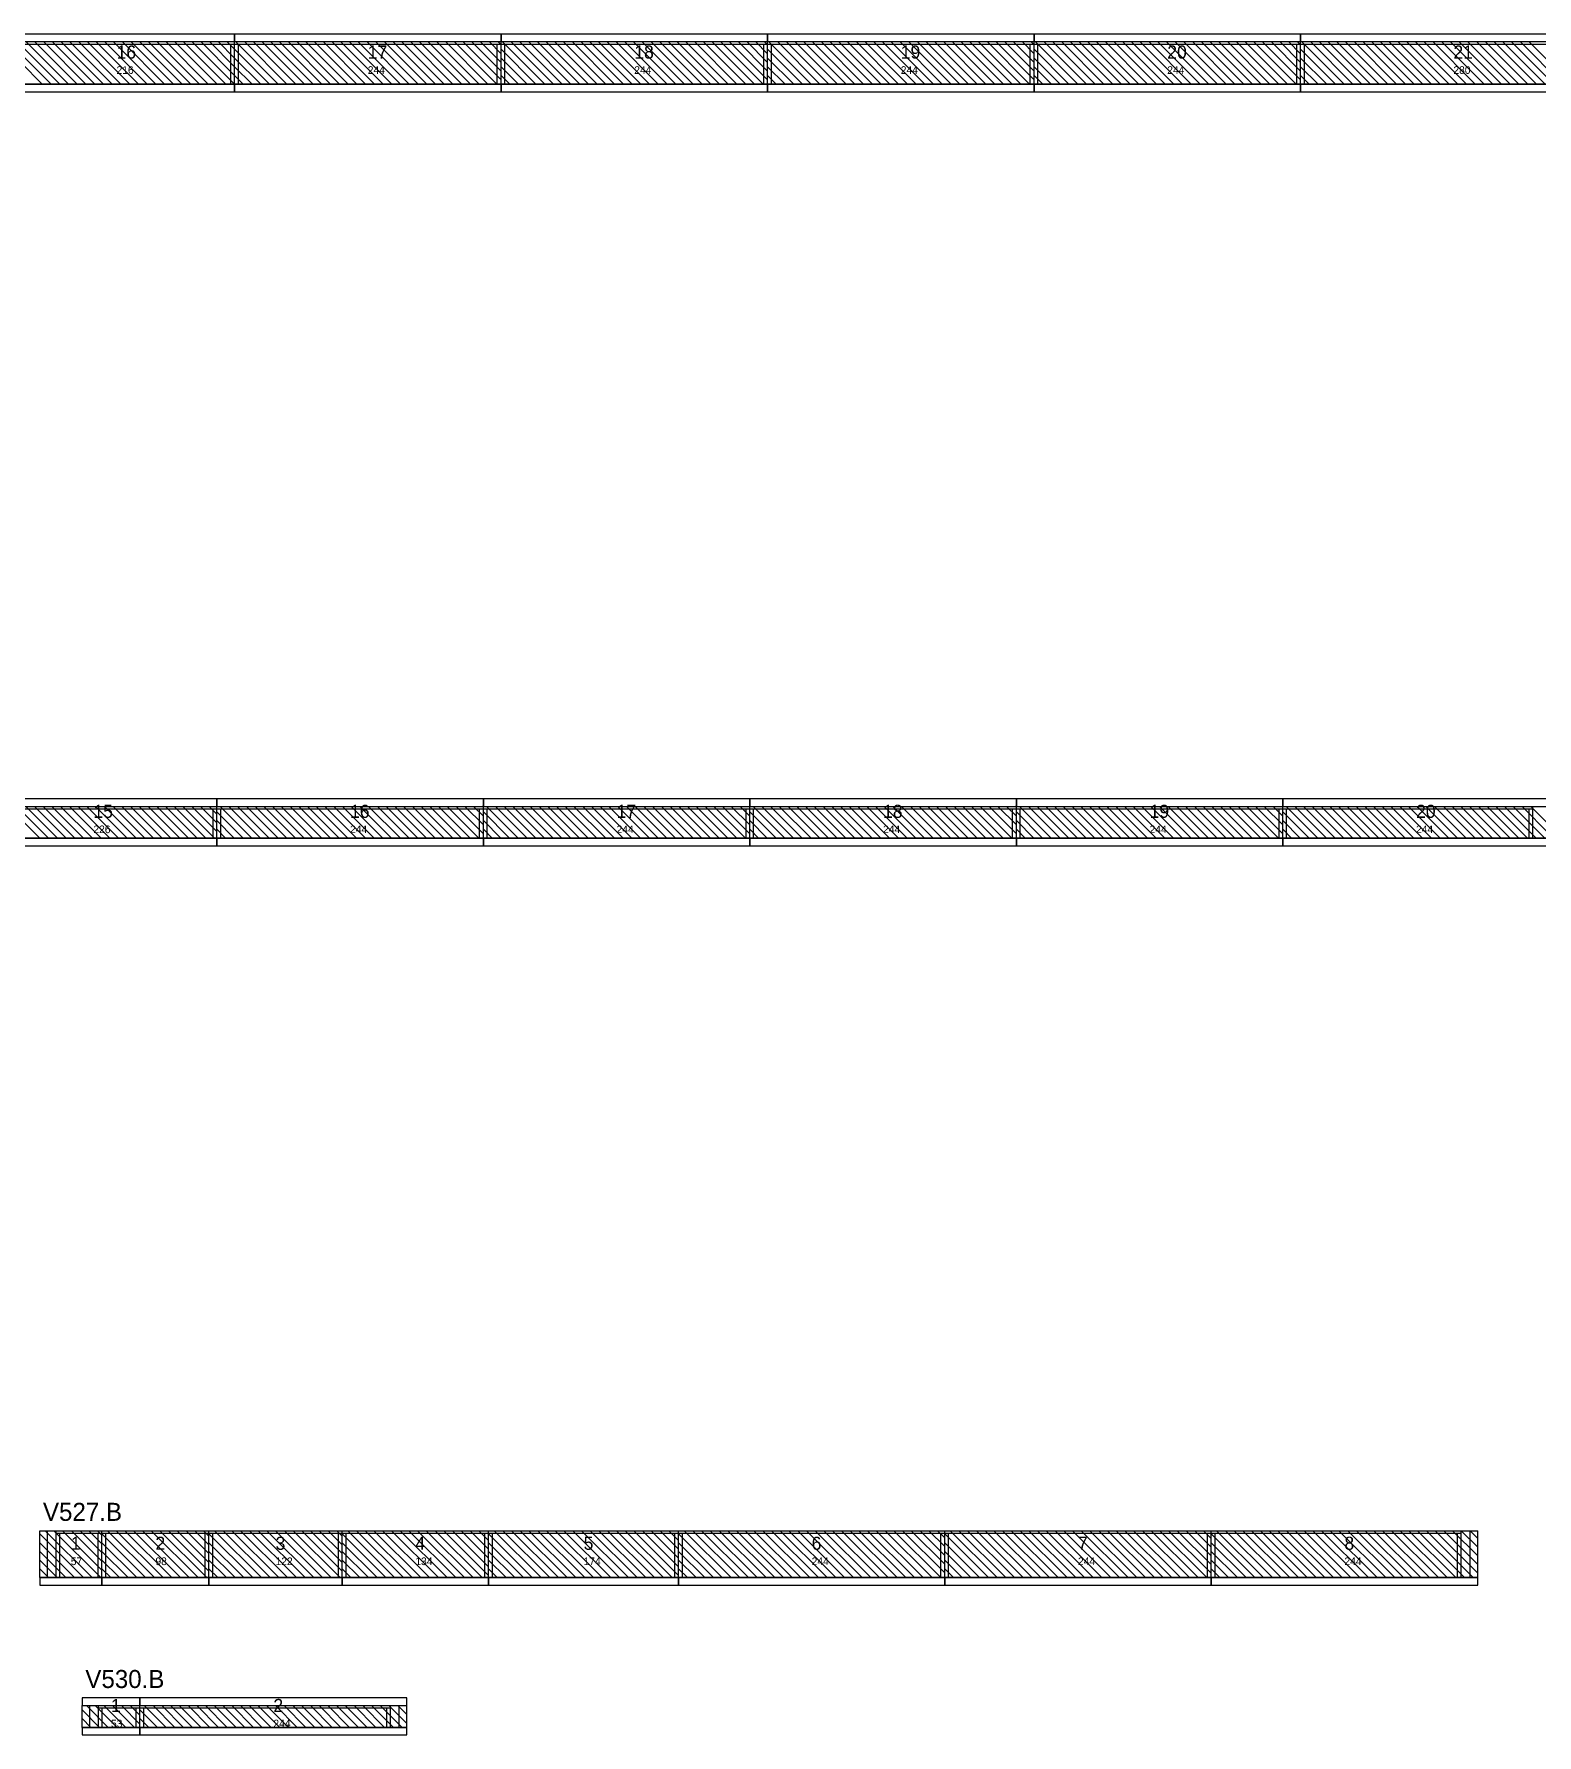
# Model space of a CAD drawing. Header units: metres. Extents: x -10 to 74425, y -2037 to 26.
# Drawn here: x 8988 to 10364, y -1843 to -286 of the extents above; entities that cross this region are included whole.
import ezdxf

# ---------------------------------------------------------------- set-up
doc = ezdxf.new("R2010")
doc.units = ezdxf.units.M
doc.layers.add('VIGAS', color=7, linetype='Continuous')

msp = doc.modelspace()

# ---------------------------------------------------------------- linework, layer by layer
at = {"layer": 'VIGAS'}
for p, q in [((8955.4, -293), (9171.4, -293)), ((8955.4, -295.2), (9171.4, -295.2)), ((8995.4, -332), (8956.4, -293)), ((9003.4, -332), (8964.4, -293)), ((9011.4, -332), (8972.4, -293)), ((9019.4, -332), (8980.4, -293)), ((9027.4, -332), (8988.4, -293)), ((9035.4, -332), (8996.4, -293)), ((9043.4, -332), (9004.4, -293)), ((9051.4, -332), (9012.4, -293)), ((9059.4, -332), (9020.4, -293)), ((9067.4, -332), (9028.4, -293)), ((9075.4, -332), (9036.4, -293)), ((9083.4, -332), (9044.4, -293)), ((9091.4, -332), (9052.4, -293)), ((9099.4, -332), (9060.4, -293)), ((9107.4, -332), (9068.4, -293)), ((9115.4, -332), (9076.4, -293)), ((9123.4, -332), (9084.4, -293)), ((9131.4, -332), (9092.4, -293)), ((9139.4, -332), (9100.4, -293)), ((9147.4, -332), (9108.4, -293)), ((9155.4, -332), (9116.4, -293)), ((9163.4, -332), (9124.4, -293)), ((9171.4, -332), (9132.4, -293)), ((9171.4, -324), (9140.4, -293)), ((9171.4, -316), (9148.4, -293)), ((9171.4, -308), (9156.4, -293)), ((9171.4, -300), (9164.4, -293)), ((9167.9, -332), (9167.9, -295.2)), ((9171.4, -332), (9171.4, -293)), ((9171.4, -332), (9171.4, -293)), ((9171.4, -293), (9415.4, -293)), ((9171.4, -332), (9171.4, -293)), ((9171.4, -332), (9171.4, -293)), ((9171.4, -332), (9171.4, -293)), ((9171.4, -295.2), (9415.4, -295.2)), ((9211.4, -332), (9172.4, -293)), ((9174.9, -332), (9174.9, -295.2)), ((9219.4, -332), (9180.4, -293)), ((9227.4, -332), (9188.4, -293)), ((9235.4, -332), (9196.4, -293)), ((9243.4, -332), (9204.4, -293)), ((9251.4, -332), (9212.4, -293)), ((9259.4, -332), (9220.4, -293)), ((9267.4, -332), (9228.4, -293)), ((9275.4, -332), (9236.4, -293)), ((9283.4, -332), (9244.4, -293)), ((9291.4, -332), (9252.4, -293)), ((9299.4, -332), (9260.4, -293)), ((9307.4, -332), (9268.4, -293)), ((9315.4, -332), (9276.4, -293)), ((9323.4, -332), (9284.4, -293)), ((9331.4, -332), (9292.4, -293)), ((9339.4, -332), (9300.4, -293)), ((9347.4, -332), (9308.4, -293)), ((9355.4, -332), (9316.4, -293)), ((9363.4, -332), (9324.4, -293)), ((9371.4, -332), (9332.4, -293)), ((9379.4, -332), (9340.4, -293)), ((9387.4, -332), (9348.4, -293)), ((9395.4, -332), (9356.4, -293)), ((9403.4, -332), (9364.4, -293)), ((9411.4, -332), (9372.4, -293)), ((9415.4, -328), (9380.4, -293)), ((9415.4, -320), (9388.4, -293)), ((9415.4, -312), (9396.4, -293)), ((9415.4, -304), (9404.4, -293)), ((9411.9, -332), (9411.9, -295.2)), ((9415.4, -296), (9412.4, -293)), ((9415.4, -332), (9415.4, -293)), ((9415.4, -332), (9415.4, -293)), ((9415.4, -293), (9659.4, -293)), ((9415.4, -332), (9415.4, -293)), ((9415.4, -332), (9415.4, -293)), ((9415.4, -332), (9415.4, -293)), ((9415.4, -295.2), (9659.4, -295.2)), ((9455.4, -332), (9416.4, -293)), ((9418.9, -332), (9418.9, -295.2)), ((9463.4, -332), (9424.4, -293)), ((9471.4, -332), (9432.4, -293)), ((9479.4, -332), (9440.4, -293)), ((9487.4, -332), (9448.4, -293)), ((9495.4, -332), (9456.4, -293)), ((9503.4, -332), (9464.4, -293)), ((9511.4, -332), (9472.4, -293)), ((9519.4, -332), (9480.4, -293)), ((9527.4, -332), (9488.4, -293)), ((9535.4, -332), (9496.4, -293)), ((9543.4, -332), (9504.4, -293)), ((9551.4, -332), (9512.4, -293)), ((9559.4, -332), (9520.4, -293)), ((9567.4, -332), (9528.4, -293)), ((9575.4, -332), (9536.4, -293)), ((9583.4, -332), (9544.4, -293)), ((9591.4, -332), (9552.4, -293)), ((9599.4, -332), (9560.4, -293)), ((9607.4, -332), (9568.4, -293)), ((9615.4, -332), (9576.4, -293)), ((9623.4, -332), (9584.4, -293)), ((9631.4, -332), (9592.4, -293)), ((9639.4, -332), (9600.4, -293)), ((9647.4, -332), (9608.4, -293)), ((9655.4, -332), (9616.4, -293)), ((9659.4, -328), (9624.4, -293)), ((9659.4, -320), (9632.4, -293)), ((9659.4, -312), (9640.4, -293)), ((9659.4, -304), (9648.4, -293)), ((9655.9, -332), (9655.9, -295.2)), ((9659.4, -296), (9656.4, -293)), ((9659.4, -332), (9659.4, -293)), ((9659.4, -332), (9659.4, -293)), ((9659.4, -293), (9903.4, -293)), ((9659.4, -332), (9659.4, -293)), ((9659.4, -332), (9659.4, -293)), ((9659.4, -332), (9659.4, -293)), ((9659.4, -295.2), (9903.4, -295.2)), ((9699.4, -332), (9660.4, -293)), ((9662.9, -332), (9662.9, -295.2)), ((9707.4, -332), (9668.4, -293)), ((9715.4, -332), (9676.4, -293)), ((9723.4, -332), (9684.4, -293)), ((9731.4, -332), (9692.4, -293)), ((9739.4, -332), (9700.4, -293)), ((9747.4, -332), (9708.4, -293)), ((9755.4, -332), (9716.4, -293)), ((9763.4, -332), (9724.4, -293)), ((9771.4, -332), (9732.4, -293)), ((9779.4, -332), (9740.4, -293)), ((9787.4, -332), (9748.4, -293)), ((9795.4, -332), (9756.4, -293)), ((9803.4, -332), (9764.4, -293)), ((9811.4, -332), (9772.4, -293)), ((9819.4, -332), (9780.4, -293)), ((9827.4, -332), (9788.4, -293)), ((9835.4, -332), (9796.4, -293)), ((9843.4, -332), (9804.4, -293)), ((9851.4, -332), (9812.4, -293)), ((9859.4, -332), (9820.4, -293)), ((9867.4, -332), (9828.4, -293)), ((9875.4, -332), (9836.4, -293)), ((9883.4, -332), (9844.4, -293)), ((9891.4, -332), (9852.4, -293)), ((9899.4, -332), (9860.4, -293)), ((9903.4, -328), (9868.4, -293)), ((9903.4, -320), (9876.4, -293)), ((9903.4, -312), (9884.4, -293)), ((9903.4, -304), (9892.4, -293)), ((9899.9, -332), (9899.9, -295.2)), ((9903.4, -296), (9900.4, -293)), ((9903.4, -332), (9903.4, -293)), ((9903.4, -332), (9903.4, -293)), ((9903.4, -293), (10147.4, -293)), ((9903.4, -332), (9903.4, -293)), ((9903.4, -332), (9903.4, -293)), ((9903.4, -332), (9903.4, -293)), ((9903.4, -295.2), (10147.4, -295.2)), ((9943.4, -332), (9904.4, -293)), ((9906.9, -332), (9906.9, -295.2)), ((9951.4, -332), (9912.4, -293)), ((9959.4, -332), (9920.4, -293)), ((9967.4, -332), (9928.4, -293)), ((9975.4, -332), (9936.4, -293)), ((9983.4, -332), (9944.4, -293)), ((9991.4, -332), (9952.4, -293)), ((9999.4, -332), (9960.4, -293)), ((10007.4, -332), (9968.4, -293)), ((10015.4, -332), (9976.4, -293)), ((10023.4, -332), (9984.4, -293)), ((10031.4, -332), (9992.4, -293)), ((10039.4, -332), (10000.4, -293)), ((10047.4, -332), (10008.4, -293)), ((10055.4, -332), (10016.4, -293)), ((10063.4, -332), (10024.4, -293)), ((10071.4, -332), (10032.4, -293)), ((10079.4, -332), (10040.4, -293)), ((10087.4, -332), (10048.4, -293)), ((10095.4, -332), (10056.4, -293)), ((10103.4, -332), (10064.4, -293)), ((10111.4, -332), (10072.4, -293)), ((10119.4, -332), (10080.4, -293)), ((10127.4, -332), (10088.4, -293)), ((10135.4, -332), (10096.4, -293)), ((10143.4, -332), (10104.4, -293)), ((10147.4, -328), (10112.4, -293)), ((10147.4, -320), (10120.4, -293)), ((10147.4, -312), (10128.4, -293)), ((10147.4, -304), (10136.4, -293)), ((10143.9, -332), (10143.9, -295.2)), ((10147.4, -296), (10144.4, -293)), ((10147.4, -332), (10147.4, -293)), ((10147.4, -332), (10147.4, -293)), ((10147.4, -293), (10427.4, -293)), ((10147.4, -332), (10147.4, -293)), ((10147.4, -332), (10147.4, -293)), ((10147.4, -332), (10147.4, -293)), ((10147.4, -295.2), (10427.4, -295.2)), ((10187.4, -332), (10148.4, -293)), ((10150.9, -332), (10150.9, -295.2)), ((10195.4, -332), (10156.4, -293)), ((10203.4, -332), (10164.4, -293)), ((10211.4, -332), (10172.4, -293)), ((10219.4, -332), (10180.4, -293)), ((10227.4, -332), (10188.4, -293)), ((10235.4, -332), (10196.4, -293)), ((10243.4, -332), (10204.4, -293)), ((10251.4, -332), (10212.4, -293)), ((10259.4, -332), (10220.4, -293)), ((10267.4, -332), (10228.4, -293)), ((10275.4, -332), (10236.4, -293)), ((10283.4, -332), (10244.4, -293)), ((10291.4, -332), (10252.4, -293)), ((10299.4, -332), (10260.4, -293)), ((10307.4, -332), (10268.4, -293)), ((10315.4, -332), (10276.4, -293)), ((10323.4, -332), (10284.4, -293)), ((10331.4, -332), (10292.4, -293)), ((10339.4, -332), (10300.4, -293)), ((10347.4, -332), (10308.4, -293)), ((10355.4, -332), (10316.4, -293)), ((10363.4, -332), (10324.4, -293)), ((10371.4, -332), (10332.4, -293)), ((10379.4, -332), (10340.4, -293)), ((10387.4, -332), (10348.4, -293)), ((10395.4, -332), (10356.4, -293)), ((9203.4, -332), (9171.4, -300)), ((9195.4, -332), (9171.4, -308)), ((9447.4, -332), (9415.4, -300)), ((9439.4, -332), (9415.4, -308)), ((9691.4, -332), (9659.4, -300)), ((9683.4, -332), (9659.4, -308)), ((9935.4, -332), (9903.4, -300)), ((9927.4, -332), (9903.4, -308)), ((10179.4, -332), (10147.4, -300)), ((10171.4, -332), (10147.4, -308)), ((9187.4, -332), (9171.4, -316)), ((9179.4, -332), (9171.4, -324)), ((9431.4, -332), (9415.4, -316)), ((9423.4, -332), (9415.4, -324)), ((9675.4, -332), (9659.4, -316)), ((9667.4, -332), (9659.4, -324)), ((9919.4, -332), (9903.4, -316)), ((9911.4, -332), (9903.4, -324)), ((10163.4, -332), (10147.4, -316)), ((10155.4, -332), (10147.4, -324)), ((8955.4, -332), (9171.4, -332)), ((9167.9, -332), (9171.4, -332)), ((9171.4, -332), (9415.4, -332)), ((9171.4, -332), (9174.9, -332)), ((9171.4, -332), (9171.4, -332)), ((9411.9, -332), (9415.4, -332)), ((9415.4, -332), (9659.4, -332)), ((9415.4, -332), (9418.9, -332)), ((9415.4, -332), (9415.4, -332)), ((9655.9, -332), (9659.4, -332)), ((9659.4, -332), (9903.4, -332)), ((9659.4, -332), (9662.9, -332)), ((9659.4, -332), (9659.4, -332)), ((9899.9, -332), (9903.4, -332)), ((9903.4, -332), (10147.4, -332)), ((9903.4, -332), (9906.9, -332)), ((9903.4, -332), (9903.4, -332)), ((10143.9, -332), (10147.4, -332)), ((10147.4, -332), (10427.4, -332)), ((10147.4, -332), (10150.9, -332)), ((10147.4, -332), (10147.4, -332)), ((8929.2, -993), (9155.2, -993)), ((8929.2, -995.2), (9155.2, -995.2)), ((8993.2, -1022), (8964.2, -993)), ((9001.2, -1022), (8972.2, -993)), ((9009.2, -1022), (8980.2, -993)), ((9017.2, -1022), (8988.2, -993)), ((9025.2, -1022), (8996.2, -993)), ((9033.2, -1022), (9004.2, -993)), ((9041.2, -1022), (9012.2, -993)), ((9049.2, -1022), (9020.2, -993)), ((9057.2, -1022), (9028.2, -993)), ((9065.2, -1022), (9036.2, -993)), ((9073.2, -1022), (9044.2, -993)), ((9081.2, -1022), (9052.2, -993)), ((9089.2, -1022), (9060.2, -993)), ((9097.2, -1022), (9068.2, -993)), ((9105.2, -1022), (9076.2, -993)), ((9113.2, -1022), (9084.2, -993)), ((9121.2, -1022), (9092.2, -993)), ((9129.2, -1022), (9100.2, -993)), ((9137.2, -1022), (9108.2, -993)), ((9145.2, -1022), (9116.2, -993)), ((9153.2, -1022), (9124.2, -993)), ((9155.2, -1016), (9132.2, -993)), ((9155.2, -1008), (9140.2, -993)), ((9155.2, -1000), (9148.2, -993)), ((9151.7, -1022), (9151.7, -995.2)), ((9155.2, -1022), (9155.2, -993)), ((9155.2, -1022), (9155.2, -993)), ((9155.2, -993), (9399.2, -993)), ((9155.2, -1022), (9155.2, -993)), ((9155.2, -1022), (9155.2, -993)), ((9155.2, -1022), (9155.2, -993)), ((9155.2, -995.2), (9399.2, -995.2)), ((9187.2, -1022), (9158.2, -993)), ((9158.7, -1022), (9158.7, -995.2)), ((9195.2, -1022), (9166.2, -993)), ((9203.2, -1022), (9174.2, -993)), ((9211.2, -1022), (9182.2, -993)), ((9219.2, -1022), (9190.2, -993)), ((9227.2, -1022), (9198.2, -993)), ((9235.2, -1022), (9206.2, -993)), ((9243.2, -1022), (9214.2, -993)), ((9251.2, -1022), (9222.2, -993)), ((9259.2, -1022), (9230.2, -993)), ((9267.2, -1022), (9238.2, -993)), ((9275.2, -1022), (9246.2, -993)), ((9283.2, -1022), (9254.2, -993)), ((9291.2, -1022), (9262.2, -993)), ((9299.2, -1022), (9270.2, -993)), ((9307.2, -1022), (9278.2, -993)), ((9315.2, -1022), (9286.2, -993)), ((9323.2, -1022), (9294.2, -993)), ((9331.2, -1022), (9302.2, -993)), ((9339.2, -1022), (9310.2, -993)), ((9347.2, -1022), (9318.2, -993)), ((9355.2, -1022), (9326.2, -993)), ((9363.2, -1022), (9334.2, -993)), ((9371.2, -1022), (9342.2, -993)), ((9379.2, -1022), (9350.2, -993)), ((9387.2, -1022), (9358.2, -993)), ((9395.2, -1022), (9366.2, -993)), ((9399.2, -1018), (9374.2, -993)), ((9399.2, -1010), (9382.2, -993)), ((9399.2, -1002), (9390.2, -993)), ((9395.7, -1022), (9395.7, -995.2)), ((9399.2, -994), (9398.2, -993)), ((9399.2, -1022), (9399.2, -993)), ((9399.2, -1022), (9399.2, -993)), ((9399.2, -993), (9643.2, -993)), ((9399.2, -1022), (9399.2, -993)), ((9399.2, -1022), (9399.2, -993)), ((9399.2, -1022), (9399.2, -993)), ((9399.2, -995.2), (9643.2, -995.2)), ((9431.2, -1022), (9402.2, -993)), ((9402.7, -1022), (9402.7, -995.2)), ((9439.2, -1022), (9410.2, -993)), ((9447.2, -1022), (9418.2, -993)), ((9455.2, -1022), (9426.2, -993)), ((9463.2, -1022), (9434.2, -993)), ((9471.2, -1022), (9442.2, -993)), ((9479.2, -1022), (9450.2, -993)), ((9487.2, -1022), (9458.2, -993)), ((9495.2, -1022), (9466.2, -993)), ((9503.2, -1022), (9474.2, -993)), ((9511.2, -1022), (9482.2, -993)), ((9519.2, -1022), (9490.2, -993)), ((9527.2, -1022), (9498.2, -993)), ((9535.2, -1022), (9506.2, -993)), ((9543.2, -1022), (9514.2, -993)), ((9551.2, -1022), (9522.2, -993)), ((9559.2, -1022), (9530.2, -993)), ((9567.2, -1022), (9538.2, -993)), ((9575.2, -1022), (9546.2, -993)), ((9583.2, -1022), (9554.2, -993)), ((9591.2, -1022), (9562.2, -993)), ((9599.2, -1022), (9570.2, -993)), ((9607.2, -1022), (9578.2, -993)), ((9615.2, -1022), (9586.2, -993)), ((9623.2, -1022), (9594.2, -993)), ((9631.2, -1022), (9602.2, -993)), ((9639.2, -1022), (9610.2, -993)), ((9643.2, -1018), (9618.2, -993)), ((9643.2, -1010), (9626.2, -993)), ((9643.2, -1002), (9634.2, -993)), ((9639.7, -1022), (9639.7, -995.2)), ((9643.2, -994), (9642.2, -993)), ((9643.2, -1022), (9643.2, -993)), ((9643.2, -1022), (9643.2, -993)), ((9643.2, -993), (9887.2, -993)), ((9643.2, -1022), (9643.2, -993)), ((9643.2, -1022), (9643.2, -993)), ((9643.2, -1022), (9643.2, -993)), ((9643.2, -995.2), (9887.2, -995.2)), ((9675.2, -1022), (9646.2, -993)), ((9646.7, -1022), (9646.7, -995.2)), ((9683.2, -1022), (9654.2, -993)), ((9691.2, -1022), (9662.2, -993)), ((9699.2, -1022), (9670.2, -993)), ((9707.2, -1022), (9678.2, -993)), ((9715.2, -1022), (9686.2, -993)), ((9723.2, -1022), (9694.2, -993)), ((9731.2, -1022), (9702.2, -993)), ((9739.2, -1022), (9710.2, -993)), ((9747.2, -1022), (9718.2, -993)), ((9755.2, -1022), (9726.2, -993)), ((9763.2, -1022), (9734.2, -993)), ((9771.2, -1022), (9742.2, -993)), ((9779.2, -1022), (9750.2, -993)), ((9787.2, -1022), (9758.2, -993)), ((9795.2, -1022), (9766.2, -993)), ((9803.2, -1022), (9774.2, -993)), ((9811.2, -1022), (9782.2, -993)), ((9819.2, -1022), (9790.2, -993)), ((9827.2, -1022), (9798.2, -993)), ((9835.2, -1022), (9806.2, -993)), ((9843.2, -1022), (9814.2, -993)), ((9851.2, -1022), (9822.2, -993)), ((9859.2, -1022), (9830.2, -993)), ((9867.2, -1022), (9838.2, -993)), ((9875.2, -1022), (9846.2, -993)), ((9883.2, -1022), (9854.2, -993)), ((9887.2, -1018), (9862.2, -993)), ((9887.2, -1010), (9870.2, -993)), ((9887.2, -1002), (9878.2, -993)), ((9883.7, -1022), (9883.7, -995.2)), ((9887.2, -994), (9886.2, -993)), ((9887.2, -1022), (9887.2, -993)), ((9887.2, -1022), (9887.2, -993)), ((9887.2, -993), (10131.2, -993)), ((9887.2, -1022), (9887.2, -993)), ((9887.2, -1022), (9887.2, -993)), ((9887.2, -1022), (9887.2, -993)), ((9887.2, -995.2), (10131.2, -995.2)), ((9919.2, -1022), (9890.2, -993)), ((9890.7, -1022), (9890.7, -995.2)), ((9927.2, -1022), (9898.2, -993)), ((9935.2, -1022), (9906.2, -993)), ((9943.2, -1022), (9914.2, -993)), ((9951.2, -1022), (9922.2, -993)), ((9959.2, -1022), (9930.2, -993)), ((9967.2, -1022), (9938.2, -993)), ((9975.2, -1022), (9946.2, -993)), ((9983.2, -1022), (9954.2, -993)), ((9991.2, -1022), (9962.2, -993)), ((9999.2, -1022), (9970.2, -993)), ((10007.2, -1022), (9978.2, -993)), ((10015.2, -1022), (9986.2, -993)), ((10023.2, -1022), (9994.2, -993)), ((10031.2, -1022), (10002.2, -993)), ((10039.2, -1022), (10010.2, -993)), ((10047.2, -1022), (10018.2, -993)), ((10055.2, -1022), (10026.2, -993)), ((10063.2, -1022), (10034.2, -993)), ((10071.2, -1022), (10042.2, -993)), ((10079.2, -1022), (10050.2, -993)), ((10087.2, -1022), (10058.2, -993)), ((10095.2, -1022), (10066.2, -993)), ((10103.2, -1022), (10074.2, -993)), ((10111.2, -1022), (10082.2, -993)), ((10119.2, -1022), (10090.2, -993)), ((10127.2, -1022), (10098.2, -993)), ((10131.2, -1018), (10106.2, -993)), ((10131.2, -1010), (10114.2, -993)), ((10131.2, -1002), (10122.2, -993)), ((10127.7, -1022), (10127.7, -995.2)), ((10131.2, -994), (10130.2, -993)), ((10131.2, -1022), (10131.2, -993)), ((10131.2, -1022), (10131.2, -993)), ((10131.2, -993), (10375.2, -993)), ((10131.2, -1022), (10131.2, -993)), ((10131.2, -1022), (10131.2, -993)), ((10131.2, -1022), (10131.2, -993)), ((10131.2, -995.2), (10360.2, -995.2)), ((10163.2, -1022), (10134.2, -993)), ((10134.7, -1022), (10134.7, -995.2)), ((10171.2, -1022), (10142.2, -993)), ((10179.2, -1022), (10150.2, -993)), ((10187.2, -1022), (10158.2, -993)), ((10195.2, -1022), (10166.2, -993)), ((10203.2, -1022), (10174.2, -993)), ((10211.2, -1022), (10182.2, -993)), ((10219.2, -1022), (10190.2, -993)), ((10227.2, -1022), (10198.2, -993)), ((10235.2, -1022), (10206.2, -993)), ((10243.2, -1022), (10214.2, -993)), ((10251.2, -1022), (10222.2, -993)), ((10259.2, -1022), (10230.2, -993)), ((10267.2, -1022), (10238.2, -993)), ((10275.2, -1022), (10246.2, -993)), ((10283.2, -1022), (10254.2, -993)), ((10291.2, -1022), (10262.2, -993)), ((10299.2, -1022), (10270.2, -993)), ((10307.2, -1022), (10278.2, -993)), ((10315.2, -1022), (10286.2, -993)), ((10323.2, -1022), (10294.2, -993)), ((10331.2, -1022), (10302.2, -993)), ((10339.2, -1022), (10310.2, -993)), ((10347.2, -1022), (10318.2, -993)), ((10355.2, -1022), (10326.2, -993)), ((10363.2, -1022), (10334.2, -993)), ((10371.2, -1022), (10342.2, -993)), ((10375.2, -1018), (10350.2, -993)), ((10356.7, -1022), (10356.7, -995.2)), ((10375.2, -1010), (10358.2, -993)), ((10360.2, -1022), (10360.2, -993)), ((9179.2, -1022), (9155.2, -998)), ((9171.2, -1022), (9155.2, -1006)), ((9423.2, -1022), (9399.2, -998)), ((9415.2, -1022), (9399.2, -1006)), ((9667.2, -1022), (9643.2, -998)), ((9659.2, -1022), (9643.2, -1006)), ((9911.2, -1022), (9887.2, -998)), ((9903.2, -1022), (9887.2, -1006)), ((10155.2, -1022), (10131.2, -998)), ((10147.2, -1022), (10131.2, -1006)), ((8929.2, -1022), (9155.2, -1022)), ((9151.7, -1022), (9155.2, -1022)), ((9163.2, -1022), (9155.2, -1014)), ((9155.2, -1022), (9399.2, -1022)), ((9155.2, -1022), (9158.7, -1022)), ((9155.2, -1022), (9155.2, -1022)), ((9395.7, -1022), (9399.2, -1022)), ((9407.2, -1022), (9399.2, -1014)), ((9399.2, -1022), (9643.2, -1022)), ((9399.2, -1022), (9402.7, -1022)), ((9399.2, -1022), (9399.2, -1022)), ((9639.7, -1022), (9643.2, -1022)), ((9651.2, -1022), (9643.2, -1014)), ((9643.2, -1022), (9887.2, -1022)), ((9643.2, -1022), (9646.7, -1022)), ((9643.2, -1022), (9643.2, -1022)), ((9883.7, -1022), (9887.2, -1022)), ((9895.2, -1022), (9887.2, -1014)), ((9887.2, -1022), (10131.2, -1022)), ((9887.2, -1022), (9890.7, -1022)), ((9887.2, -1022), (9887.2, -1022)), ((10127.7, -1022), (10131.2, -1022)), ((10139.2, -1022), (10131.2, -1014)), ((10131.2, -1022), (10375.2, -1022)), ((10131.2, -1022), (10134.7, -1022)), ((10131.2, -1022), (10131.2, -1022)), ((10356.7, -1022), (10360.2, -1022)), ((8993, -1656), (9050, -1656)), ((8993, -1699), (8993, -1656)), ((9033, -1699), (8993, -1659)), ((9041, -1699), (8998, -1656)), ((9000, -1699), (9000, -1656)), ((9049, -1699), (9006, -1656)), ((9008, -1699), (9008, -1656)), ((9008, -1658.2), (9050, -1658.2)), ((9011.5, -1699), (9011.5, -1658.2)), ((9050, -1692), (9014, -1656)), ((9050, -1684), (9022, -1656)), ((9050, -1676), (9030, -1656)), ((9050, -1668), (9038, -1656)), ((9050, -1660), (9046, -1656)), ((9046.5, -1699), (9046.5, -1658.2)), ((9050, -1699), (9050, -1656)), ((9050, -1699), (9050, -1656)), ((9050, -1656), (9148, -1656)), ((9050, -1699), (9050, -1656)), ((9050, -1699), (9050, -1656)), ((9050, -1699), (9050, -1656)), ((9050, -1658.2), (9148, -1658.2)), ((9090, -1699), (9050, -1659)), ((9053.5, -1699), (9053.5, -1658.2)), ((9098, -1699), (9055, -1656)), ((9106, -1699), (9063, -1656)), ((9114, -1699), (9071, -1656)), ((9122, -1699), (9079, -1656)), ((9130, -1699), (9087, -1656)), ((9138, -1699), (9095, -1656)), ((9146, -1699), (9103, -1656)), ((9148, -1693), (9111, -1656)), ((9148, -1685), (9119, -1656)), ((9148, -1677), (9127, -1656)), ((9148, -1669), (9135, -1656)), ((9148, -1661), (9143, -1656)), ((9144.5, -1699), (9144.5, -1658.2)), ((9148, -1699), (9148, -1656)), ((9148, -1699), (9148, -1656)), ((9148, -1656), (9270, -1656)), ((9148, -1699), (9148, -1656)), ((9148, -1699), (9148, -1656)), ((9148, -1699), (9148, -1656)), ((9148, -1658.2), (9270, -1658.2)), ((9188, -1699), (9148, -1659)), ((9151.5, -1699), (9151.5, -1658.2)), ((9196, -1699), (9153, -1656)), ((9204, -1699), (9161, -1656)), ((9212, -1699), (9169, -1656)), ((9220, -1699), (9177, -1656)), ((9228, -1699), (9185, -1656)), ((9236, -1699), (9193, -1656)), ((9244, -1699), (9201, -1656)), ((9252, -1699), (9209, -1656)), ((9260, -1699), (9217, -1656)), ((9268, -1699), (9225, -1656)), ((9270, -1693), (9233, -1656)), ((9270, -1685), (9241, -1656)), ((9270, -1677), (9249, -1656)), ((9270, -1669), (9257, -1656)), ((9270, -1661), (9265, -1656)), ((9266.5, -1699), (9266.5, -1658.2)), ((9270, -1699), (9270, -1656)), ((9270, -1699), (9270, -1656)), ((9270, -1656), (9404, -1656)), ((9270, -1699), (9270, -1656)), ((9270, -1699), (9270, -1656)), ((9270, -1699), (9270, -1656)), ((9270, -1658.2), (9404, -1658.2)), ((9310, -1699), (9270, -1659)), ((9273.5, -1699), (9273.5, -1658.2)), ((9318, -1699), (9275, -1656)), ((9326, -1699), (9283, -1656)), ((9334, -1699), (9291, -1656)), ((9342, -1699), (9299, -1656)), ((9350, -1699), (9307, -1656)), ((9358, -1699), (9315, -1656)), ((9366, -1699), (9323, -1656)), ((9374, -1699), (9331, -1656)), ((9382, -1699), (9339, -1656)), ((9390, -1699), (9347, -1656)), ((9398, -1699), (9355, -1656)), ((9404, -1697), (9363, -1656)), ((9404, -1689), (9371, -1656)), ((9404, -1681), (9379, -1656)), ((9404, -1673), (9387, -1656)), ((9404, -1665), (9395, -1656)), ((9400.5, -1699), (9400.5, -1658.2)), ((9404, -1657), (9403, -1656)), ((9404, -1699), (9404, -1656)), ((9404, -1699), (9404, -1656)), ((9404, -1656), (9578, -1656)), ((9404, -1699), (9404, -1656)), ((9404, -1699), (9404, -1656)), ((9404, -1699), (9404, -1656)), ((9404, -1658.2), (9578, -1658.2)), ((9444, -1699), (9404, -1659)), ((9407.5, -1699), (9407.5, -1658.2)), ((9452, -1699), (9409, -1656)), ((9460, -1699), (9417, -1656)), ((9468, -1699), (9425, -1656)), ((9476, -1699), (9433, -1656)), ((9484, -1699), (9441, -1656)), ((9492, -1699), (9449, -1656)), ((9500, -1699), (9457, -1656)), ((9508, -1699), (9465, -1656)), ((9516, -1699), (9473, -1656)), ((9524, -1699), (9481, -1656)), ((9532, -1699), (9489, -1656)), ((9540, -1699), (9497, -1656)), ((9548, -1699), (9505, -1656)), ((9556, -1699), (9513, -1656)), ((9564, -1699), (9521, -1656)), ((9572, -1699), (9529, -1656)), ((9578, -1697), (9537, -1656)), ((9578, -1689), (9545, -1656)), ((9578, -1681), (9553, -1656)), ((9578, -1673), (9561, -1656)), ((9578, -1665), (9569, -1656)), ((9574.5, -1699), (9574.5, -1658.2)), ((9578, -1657), (9577, -1656)), ((9578, -1699), (9578, -1656)), ((9578, -1699), (9578, -1656)), ((9578, -1656), (9821.6, -1656)), ((9578, -1699), (9578, -1656)), ((9578, -1699), (9578, -1656)), ((9578, -1699), (9578, -1656)), ((9578, -1658.2), (9821.6, -1658.2)), ((9618, -1699), (9578, -1659)), ((9581.5, -1699), (9581.5, -1658.2)), ((9626, -1699), (9583, -1656)), ((9634, -1699), (9591, -1656)), ((9642, -1699), (9599, -1656)), ((9650, -1699), (9607, -1656)), ((9658, -1699), (9615, -1656)), ((9666, -1699), (9623, -1656)), ((9674, -1699), (9631, -1656)), ((9682, -1699), (9639, -1656)), ((9690, -1699), (9647, -1656)), ((9698, -1699), (9655, -1656)), ((9706, -1699), (9663, -1656)), ((9714, -1699), (9671, -1656)), ((9722, -1699), (9679, -1656)), ((9730, -1699), (9687, -1656)), ((9738, -1699), (9695, -1656)), ((9746, -1699), (9703, -1656)), ((9754, -1699), (9711, -1656)), ((9762, -1699), (9719, -1656)), ((9770, -1699), (9727, -1656)), ((9778, -1699), (9735, -1656)), ((9786, -1699), (9743, -1656)), ((9794, -1699), (9751, -1656)), ((9802, -1699), (9759, -1656)), ((9810, -1699), (9767, -1656)), ((9818, -1699), (9775, -1656)), ((9821.6, -1694.6), (9783, -1656)), ((9821.6, -1686.6), (9791, -1656)), ((9821.6, -1678.6), (9799, -1656)), ((9821.6, -1670.6), (9807, -1656)), ((9821.6, -1662.6), (9815, -1656)), ((9818.1, -1699), (9818.1, -1658.2)), ((9821.6, -1699), (9821.6, -1656)), ((9821.6, -1699), (9821.6, -1656)), ((9821.6, -1656), (10065.6, -1656)), ((9821.6, -1699), (9821.6, -1656)), ((9821.6, -1699), (9821.6, -1656)), ((9821.6, -1699), (9821.6, -1656)), ((9821.6, -1658.2), (10065.6, -1658.2)), ((9861.6, -1699), (9821.6, -1659)), ((9825.1, -1699), (9825.1, -1658.2)), ((9869.6, -1699), (9826.6, -1656)), ((9877.6, -1699), (9834.6, -1656)), ((9885.6, -1699), (9842.6, -1656)), ((9893.6, -1699), (9850.6, -1656)), ((9901.6, -1699), (9858.6, -1656)), ((9909.6, -1699), (9866.6, -1656)), ((9917.6, -1699), (9874.6, -1656)), ((9925.6, -1699), (9882.6, -1656)), ((9933.6, -1699), (9890.6, -1656)), ((9941.6, -1699), (9898.6, -1656)), ((9949.6, -1699), (9906.6, -1656)), ((9957.6, -1699), (9914.6, -1656)), ((9965.6, -1699), (9922.6, -1656)), ((9973.6, -1699), (9930.6, -1656)), ((9981.6, -1699), (9938.6, -1656)), ((9989.6, -1699), (9946.6, -1656)), ((9997.6, -1699), (9954.6, -1656)), ((10005.6, -1699), (9962.6, -1656)), ((10013.6, -1699), (9970.6, -1656)), ((10021.6, -1699), (9978.6, -1656)), ((10029.6, -1699), (9986.6, -1656)), ((10037.6, -1699), (9994.6, -1656)), ((10045.6, -1699), (10002.6, -1656)), ((10053.6, -1699), (10010.6, -1656)), ((10061.6, -1699), (10018.6, -1656)), ((10065.6, -1695), (10026.6, -1656)), ((10065.6, -1687), (10034.6, -1656)), ((10065.6, -1679), (10042.6, -1656)), ((10065.6, -1671), (10050.6, -1656)), ((10065.6, -1663), (10058.6, -1656)), ((10062.1, -1699), (10062.1, -1658.2)), ((10065.6, -1699), (10065.6, -1656)), ((10065.6, -1699), (10065.6, -1656)), ((10065.6, -1656), (10309.6, -1656)), ((10065.6, -1699), (10065.6, -1656)), ((10065.6, -1699), (10065.6, -1656)), ((10065.6, -1699), (10065.6, -1656)), ((10065.6, -1658.2), (10294.6, -1658.2)), ((10105.6, -1699), (10065.6, -1659)), ((10069.1, -1699), (10069.1, -1658.2)), ((10113.6, -1699), (10070.6, -1656)), ((10121.6, -1699), (10078.6, -1656)), ((10129.6, -1699), (10086.6, -1656)), ((10137.6, -1699), (10094.6, -1656)), ((10145.6, -1699), (10102.6, -1656)), ((10153.6, -1699), (10110.6, -1656)), ((10161.6, -1699), (10118.6, -1656)), ((10169.6, -1699), (10126.6, -1656)), ((10177.6, -1699), (10134.6, -1656)), ((10185.6, -1699), (10142.6, -1656)), ((10193.6, -1699), (10150.6, -1656)), ((10201.6, -1699), (10158.6, -1656)), ((10209.6, -1699), (10166.6, -1656)), ((10217.6, -1699), (10174.6, -1656)), ((10225.6, -1699), (10182.6, -1656)), ((10233.6, -1699), (10190.6, -1656)), ((10241.6, -1699), (10198.6, -1656)), ((10249.6, -1699), (10206.6, -1656)), ((10257.6, -1699), (10214.6, -1656)), ((10265.6, -1699), (10222.6, -1656)), ((10273.6, -1699), (10230.6, -1656)), ((10281.6, -1699), (10238.6, -1656)), ((10289.6, -1699), (10246.6, -1656)), ((10297.6, -1699), (10254.6, -1656)), ((10305.6, -1699), (10262.6, -1656)), ((10309.6, -1695), (10270.6, -1656)), ((10309.6, -1687), (10278.6, -1656)), ((10309.6, -1679), (10286.6, -1656)), ((10291.1, -1699), (10291.1, -1658.2)), ((10294.6, -1699), (10294.6, -1656)), ((10309.6, -1671), (10294.6, -1656)), ((10302.6, -1699), (10302.6, -1656)), ((10309.6, -1663), (10302.6, -1656)), ((10309.6, -1699), (10309.6, -1656)), ((9025, -1699), (8993, -1667)), ((9017, -1699), (8993, -1675)), ((9082, -1699), (9050, -1667)), ((9074, -1699), (9050, -1675)), ((9180, -1699), (9148, -1667)), ((9172, -1699), (9148, -1675)), ((9302, -1699), (9270, -1667)), ((9294, -1699), (9270, -1675)), ((9436, -1699), (9404, -1667)), ((9428, -1699), (9404, -1675)), ((9610, -1699), (9578, -1667)), ((9602, -1699), (9578, -1675)), ((9853.6, -1699), (9821.6, -1667)), ((9845.6, -1699), (9821.6, -1675)), ((10097.6, -1699), (10065.6, -1667)), ((10089.6, -1699), (10065.6, -1675)), ((9009, -1699), (8993, -1683)), ((9001, -1699), (8993, -1691)), ((9066, -1699), (9050, -1683)), ((9058, -1699), (9050, -1691)), ((9164, -1699), (9148, -1683)), ((9156, -1699), (9148, -1691)), ((9286, -1699), (9270, -1683)), ((9278, -1699), (9270, -1691)), ((9420, -1699), (9404, -1683)), ((9412, -1699), (9404, -1691)), ((9594, -1699), (9578, -1683)), ((9586, -1699), (9578, -1691)), ((9837.6, -1699), (9821.6, -1683)), ((9829.6, -1699), (9821.6, -1691)), ((10081.6, -1699), (10065.6, -1683)), ((10073.6, -1699), (10065.6, -1691)), ((8993, -1699), (9050, -1699)), ((8993, -1699), (8993, -1699)), ((9008, -1699), (9011.5, -1699)), ((9046.5, -1699), (9050, -1699)), ((9050, -1699), (9148, -1699)), ((9050, -1699), (9053.5, -1699)), ((9050, -1699), (9050, -1699)), ((9144.5, -1699), (9148, -1699)), ((9148, -1699), (9270, -1699)), ((9148, -1699), (9151.5, -1699)), ((9148, -1699), (9148, -1699)), ((9266.5, -1699), (9270, -1699)), ((9270, -1699), (9404, -1699)), ((9270, -1699), (9273.5, -1699)), ((9270, -1699), (9270, -1699)), ((9400.5, -1699), (9404, -1699)), ((9404, -1699), (9578, -1699)), ((9404, -1699), (9407.5, -1699)), ((9404, -1699), (9404, -1699)), ((9574.5, -1699), (9578, -1699)), ((9578, -1699), (9821.6, -1699)), ((9578, -1699), (9581.5, -1699)), ((9578, -1699), (9578, -1699)), ((9818.1, -1699), (9821.6, -1699)), ((9821.6, -1699), (10065.6, -1699)), ((9821.6, -1699), (9825.1, -1699)), ((9821.6, -1699), (9821.6, -1699)), ((10062.1, -1699), (10065.6, -1699)), ((10065.6, -1699), (10309.6, -1699)), ((10065.6, -1699), (10069.1, -1699)), ((10065.6, -1699), (10065.6, -1699)), ((10291.1, -1699), (10294.6, -1699)), ((9031.8, -1816), (9084.8, -1816)), ((9031.8, -1836), (9031.8, -1816)), ((9047.8, -1836), (9031.8, -1820)), ((9055.8, -1836), (9035.8, -1816)), ((9038.8, -1836), (9038.8, -1816)), ((9063.8, -1836), (9043.8, -1816)), ((9046.8, -1836), (9046.8, -1816)), ((9046.8, -1818.2), (9084.8, -1818.2)), ((9050.3, -1836), (9050.3, -1818.2)), ((9071.8, -1836), (9051.8, -1816)), ((9079.8, -1836), (9059.8, -1816)), ((9084.8, -1833), (9067.8, -1816)), ((9084.8, -1825), (9075.8, -1816)), ((9081.3, -1836), (9081.3, -1818.2)), ((9084.8, -1817), (9083.8, -1816)), ((9084.8, -1836), (9084.8, -1816)), ((9084.8, -1836), (9084.8, -1816)), ((9084.8, -1816), (9329.2, -1816)), ((9084.8, -1836), (9084.8, -1816)), ((9084.8, -1836), (9084.8, -1816)), ((9084.8, -1836), (9084.8, -1816)), ((9084.8, -1818.2), (9314.2, -1818.2)), ((9100.8, -1836), (9084.8, -1820)), ((9088.3, -1836), (9088.3, -1818.2)), ((9108.8, -1836), (9088.8, -1816)), ((9116.8, -1836), (9096.8, -1816)), ((9124.8, -1836), (9104.8, -1816)), ((9132.8, -1836), (9112.8, -1816)), ((9140.8, -1836), (9120.8, -1816)), ((9148.8, -1836), (9128.8, -1816)), ((9156.8, -1836), (9136.8, -1816)), ((9164.8, -1836), (9144.8, -1816)), ((9172.8, -1836), (9152.8, -1816)), ((9180.8, -1836), (9160.8, -1816)), ((9188.8, -1836), (9168.8, -1816)), ((9196.8, -1836), (9176.8, -1816)), ((9204.8, -1836), (9184.8, -1816)), ((9212.8, -1836), (9192.8, -1816)), ((9220.8, -1836), (9200.8, -1816)), ((9228.8, -1836), (9208.8, -1816)), ((9236.8, -1836), (9216.8, -1816)), ((9244.8, -1836), (9224.8, -1816)), ((9252.8, -1836), (9232.8, -1816)), ((9260.8, -1836), (9240.8, -1816)), ((9268.8, -1836), (9248.8, -1816)), ((9276.8, -1836), (9256.8, -1816)), ((9284.8, -1836), (9264.8, -1816)), ((9292.8, -1836), (9272.8, -1816)), ((9300.8, -1836), (9280.8, -1816)), ((9308.8, -1836), (9288.8, -1816)), ((9316.8, -1836), (9296.8, -1816)), ((9324.8, -1836), (9304.8, -1816)), ((9310.7, -1836), (9310.7, -1818.2)), ((9329.2, -1832.4), (9312.8, -1816)), ((9314.2, -1836), (9314.2, -1816)), ((9329.2, -1824.4), (9320.8, -1816)), ((9322.2, -1836), (9322.2, -1816)), ((9329.2, -1816.4), (9328.8, -1816)), ((9329.2, -1836), (9329.2, -1816)), ((9039.8, -1836), (9031.8, -1828)), ((9031.8, -1836), (9084.8, -1836)), ((9031.8, -1836), (9031.8, -1836)), ((9046.8, -1836), (9050.3, -1836)), ((9081.3, -1836), (9084.8, -1836)), ((9092.8, -1836), (9084.8, -1828)), ((9084.8, -1836), (9329.2, -1836)), ((9084.8, -1836), (9088.3, -1836)), ((9084.8, -1836), (9084.8, -1836)), ((9310.7, -1836), (9314.2, -1836))]:
    msp.add_line(p, q, dxfattribs=at)
for points in [[(8955.4, -293), (9171.4, -293), (9171.4, -286), (8955.4, -286)], [(9171.4, -293), (9415.4, -293), (9415.4, -286), (9171.4, -286)], [(9415.4, -293), (9659.4, -293), (9659.4, -286), (9415.4, -286)], [(9659.4, -293), (9903.4, -293), (9903.4, -286), (9659.4, -286)], [(9903.4, -293), (10147.4, -293), (10147.4, -286), (9903.4, -286)], [(10147.4, -293), (10427.4, -293), (10427.4, -286), (10147.4, -286)], [(8955.4, -339), (9171.4, -339), (9171.4, -332), (8955.4, -332)], [(9171.4, -339), (9415.4, -339), (9415.4, -332), (9171.4, -332)], [(9415.4, -339), (9659.4, -339), (9659.4, -332), (9415.4, -332)], [(9659.4, -339), (9903.4, -339), (9903.4, -332), (9659.4, -332)], [(9903.4, -339), (10147.4, -339), (10147.4, -332), (9903.4, -332)], [(10147.4, -339), (10427.4, -339), (10427.4, -332), (10147.4, -332)], [(8929.2, -993), (9155.2, -993), (9155.2, -986), (8929.2, -986)], [(9155.2, -993), (9399.2, -993), (9399.2, -986), (9155.2, -986)], [(9399.2, -993), (9643.2, -993), (9643.2, -986), (9399.2, -986)], [(9643.2, -993), (9887.2, -993), (9887.2, -986), (9643.2, -986)], [(9887.2, -993), (10131.2, -993), (10131.2, -986), (9887.2, -986)], [(10131.2, -993), (10375.2, -993), (10375.2, -986), (10131.2, -986)], [(8929.2, -1029), (9155.2, -1029), (9155.2, -1022), (8929.2, -1022)], [(9155.2, -1029), (9399.2, -1029), (9399.2, -1022), (9155.2, -1022)], [(9399.2, -1029), (9643.2, -1029), (9643.2, -1022), (9399.2, -1022)], [(9643.2, -1029), (9887.2, -1029), (9887.2, -1022), (9643.2, -1022)], [(9887.2, -1029), (10131.2, -1029), (10131.2, -1022), (9887.2, -1022)], [(10131.2, -1029), (10375.2, -1029), (10375.2, -1022), (10131.2, -1022)], [(8993, -1706), (9050, -1706), (9050, -1699), (8993, -1699)], [(9050, -1706), (9148, -1706), (9148, -1699), (9050, -1699)], [(9148, -1706), (9270, -1706), (9270, -1699), (9148, -1699)], [(9270, -1706), (9404, -1706), (9404, -1699), (9270, -1699)], [(9404, -1706), (9578, -1706), (9578, -1699), (9404, -1699)], [(9578, -1706), (9821.6, -1706), (9821.6, -1699), (9578, -1699)], [(9821.6, -1706), (10065.6, -1706), (10065.6, -1699), (9821.6, -1699)], [(10065.6, -1706), (10309.6, -1706), (10309.6, -1699), (10065.6, -1699)], [(9031.8, -1816), (9084.8, -1816), (9084.8, -1809), (9031.8, -1809)], [(9084.8, -1816), (9329.2, -1816), (9329.2, -1809), (9084.8, -1809)], [(9031.8, -1843), (9084.8, -1843), (9084.8, -1836), (9031.8, -1836)], [(9084.8, -1843), (9329.2, -1843), (9329.2, -1836), (9084.8, -1836)]]:
    msp.add_lwpolyline(points, close=True, dxfattribs=at)

# ---------------------------------------------------------------- texts
for s, height, p in [('16', 12, (9063.4, -308.5)), ('17', 12, (9293.4, -308.5)), ('18', 12, (9537.4, -308.5)), ('19', 12, (9781.4, -308.5)), ('20', 12, (10025.4, -308.5)), ('21', 12, (10287.4, -308.5)), ('216', 7, (9063.4, -322.5)), ('244', 7, (9293.4, -322.5)), ('244', 7, (9537.4, -322.5)), ('244', 7, (9781.4, -322.5)), ('244', 7, (10025.4, -322.5)), ('280', 7, (10287.4, -322.5)), ('15', 12, (9042.2, -1003.5)), ('16', 12, (9277.2, -1003.5)), ('17', 12, (9521.2, -1003.5)), ('18', 12, (9765.2, -1003.5)), ('19', 12, (10009.2, -1003.5)), ('20', 12, (10253.2, -1003.5)), ('226', 7, (9042.2, -1017.5)), ('244', 7, (9277.2, -1017.5)), ('244', 7, (9521.2, -1017.5)), ('244', 7, (9765.2, -1017.5)), ('244', 7, (10009.2, -1017.5)), ('244', 7, (10253.2, -1017.5)), ('V527.B', 16.5, (8996, -1647)), ('1', 12, (9021.5, -1673.5)), ('2', 12, (9099, -1673.5)), ('3', 12, (9209, -1673.5)), ('4', 12, (9337, -1673.5)), ('5', 12, (9491, -1673.5)), ('6', 12, (9699.8, -1673.5)), ('7', 12, (9943.6, -1673.5)), ('8', 12, (10187.6, -1673.5)), ('57', 7, (9021.5, -1687.5)), ('98', 7, (9099, -1687.5)), ('122', 7, (9209, -1687.5)), ('134', 7, (9337, -1687.5)), ('174', 7, (9491, -1687.5)), ('244', 7, (9699.8, -1687.5)), ('244', 7, (9943.6, -1687.5)), ('244', 7, (10187.6, -1687.5)), ('V530.B', 16.5, (9034.8, -1800)), ('1', 12, (9058.3, -1822)), ('2', 12, (9207, -1822)), ('53', 7, (9058.3, -1836)), ('244', 7, (9207, -1836))]:
    msp.add_text(s, height=height, dxfattribs=at).set_placement(p)

doc.saveas('drawing.dxf')
